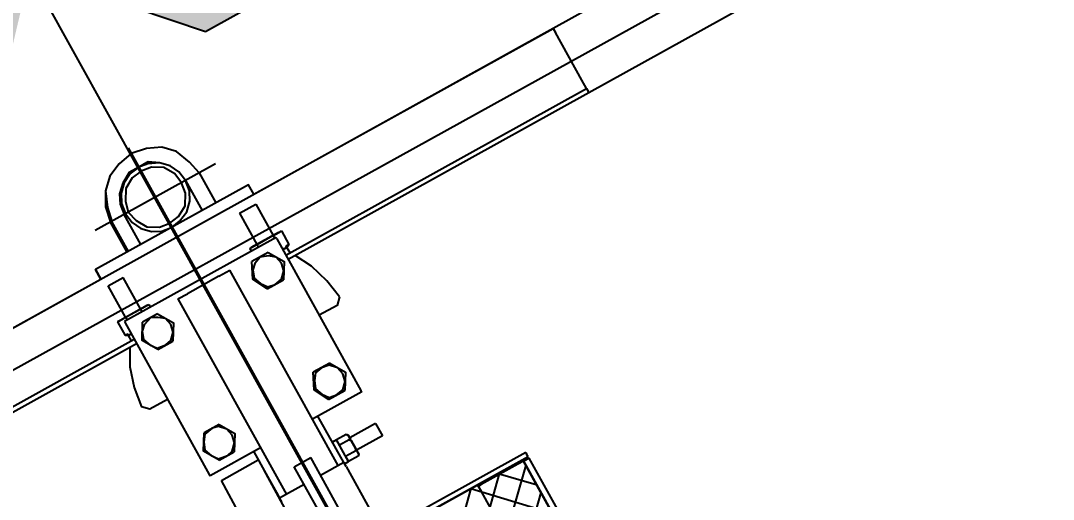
# Model space of a CAD drawing. Header units: millimetres. Extents: x 0 to 177, y -34 to 320.
# Drawn here: x 46.667 to 47.565, y -15.462 to -15.045 of the extents above; entities that cross this region are included whole.
import ezdxf

# ---------------------------------------------------------------- set-up
doc = ezdxf.new("R2010")
doc.units = ezdxf.units.MM
doc.header["$LTSCALE"] = 0.1
doc.set_wipeout_variables(frame=1)
for name, color, linetype in [('8', 8, 'Continuous'), ('FIBRA OPTICA AT&T', 5, 'Continuous'), ('titulos', 170, 'Continuous')]:
    doc.layers.add(name, color=color, linetype=linetype)
pattern_1 = [(135, (32.1043925, -60.0973595), (-0.00265165043, -0.00265165043), [])]
pattern_2 = [(45, (-32.1043925, -60.0973595), (0.00265165043, -0.00265165043), [])]

# ---------------------------------------------------------------- blocks, each defined once
blk = doc.blocks.new('FLECHA')
blk.add_hatch(color=256).paths.add_polyline_path([(0, 1.6239), (-0.2858, 1.4238), (-0.1214, 1.4238), (0, 1.5572), (0.1214, 1.4238), (0.2858, 1.4238)])
for p, q in [((0.1214, 1.4238), (0, 1.5572)), ((0, 0), (0, 1.5572)), ((0.2858, 1.4238), (0.1214, 1.4238))]:
    blk.add_line(p, q)
blk = doc.blocks.new('Antena RF')
at = {"layer": '8', "ltscale": 0.05}
h = blk.add_hatch(dxfattribs=at)
h.set_pattern_fill('ANSI31', color=256, scale=0.03, angle=90, style=0)
h.set_pattern_definition(pattern_1)
h.paths.add_polyline_path([(-0.06019, 0.07788), (-0.05281, 0.07788), (-0.05281, 0.15776), (-0.06019, 0.15776)])
h = blk.add_hatch(dxfattribs=at)
h.set_pattern_fill('ANSI31', color=256, scale=0.03, angle=90, style=0)
h.set_pattern_definition(pattern_2)
h.paths.add_polyline_path([(0.06019, 0.07788), (0.05281, 0.07788), (0.05281, 0.15776), (0.06019, 0.15776)])
h = blk.add_hatch(dxfattribs=at)
h.set_pattern_fill('ANSI31', color=256, scale=0.03, angle=90, style=0)
h.set_pattern_definition(pattern_1)
h.paths.add_polyline_path([(-0.05281, 0.02397), (-0.06019, 0.02397), (-0.06019, -0.02397), (-0.05281, -0.02397)])
h = blk.add_hatch(dxfattribs=at)
h.set_pattern_fill('ANSI31', color=256, scale=0.03, angle=90, style=0)
h.set_pattern_definition(pattern_2)
h.paths.add_polyline_path([(0.05281, 0.02397), (0.06019, 0.02397), (0.06019, -0.02397), (0.05281, -0.02397)])
for points in [[(-0.05281, 0.07788), (-0.05281, 0.15776), (-0.06019, 0.15776), (-0.06019, 0.07788)], [(0.05281, 0.07788), (0.05281, 0.15776), (0.06019, 0.15776), (0.06019, 0.07788)], [(-0.06019, 0.02397), (-0.06019, -0.02397), (-0.05281, -0.02397), (-0.05281, 0.02397)], [(0.06019, 0.02397), (0.06019, -0.02397), (0.05281, -0.02397), (0.05281, 0.02397)]]:
    blk.add_lwpolyline(points)
for p, q in [((-0.06202, 0.07788), (-0.06202, 0.07129)), ((-0.0565, 0.07129), (-0.0565, 0.07788)), ((-0.0565, 0.07129), (-0.0565, 0.07788)), ((-0.05098, 0.07788), (-0.05098, 0.07129)), ((0.05098, 0.07788), (0.05098, 0.07129)), ((0.0565, 0.07129), (0.0565, 0.07788)), ((0.0565, 0.07129), (0.0565, 0.07788)), ((0.06202, 0.07788), (0.06202, 0.07129))]:
    blk.add_line(p, q, dxfattribs=at)
for points in [[(-0.06427, 0.07129), (-0.06427, 0.07788), (-0.04761, 0.07788), (-0.04761, 0.07129)], [(0.06427, 0.07129), (0.06427, 0.07788), (0.04761, 0.07788), (0.04761, 0.07129)]]:
    blk.add_lwpolyline(points, close=True, dxfattribs=at)
for points in [[(-0.02858, 0.02397), (-0.11469, 0.02397), (-0.11469, 0.07129), (0.11469, 0.07129), (0.11469, 0.02397), (0.02858, 0.02397)], [(-0.02858, 0.02397), (0, 0.05255), (0.02858, 0.02397)], [(-0.02858, -0.02397), (0, -0.05255), (0.02858, -0.02397)]]:
    blk.add_lwpolyline(points, dxfattribs=at)
blk.add_circle((0, 0), 0.03644, dxfattribs=at)
at = {"ltscale": 450}
blk.add_wipeout([(-0.2155, -0.10724), (0.2155, -0.10724), (0.2155, -0.26924), (0.21245, -0.27902), (0.20505, -0.28633), (0.1955, -0.28924), (-0.1955, -0.28924), (-0.20627, -0.28692), (-0.21358, -0.27926), (-0.2155, -0.2691)], dxfattribs=at)
blk.add_line((-0.2155, -0.18824), (0.2155, -0.18824), dxfattribs=at)
blk.add_lwpolyline([(-0.1955, -0.28924), (0.1955, -0.28924, 0.379386), (0.2155, -0.26924), (0.2155, -0.10724), (-0.2155, -0.10724), (-0.2155, -0.2691, 0.470848)], format="xyb", close=True, dxfattribs=at)
for points in [[(-0.10154, -0.20572), (-0.12252, -0.20572), (-0.12252, -0.22825), (-0.10154, -0.22825)], [(-0.10154, -0.20572), (0.10043, -0.20572), (0.10043, -0.22825), (-0.10154, -0.22825)], [(0.10043, -0.20572), (0.12141, -0.20572), (0.12141, -0.22825), (0.10043, -0.22825)]]:
    blk.add_lwpolyline(points, close=True, dxfattribs=at)
at = {"layer": '8', "ltscale": 0.05}
blk.add_lwpolyline([(0.02858, -0.02397), (0.11469, -0.02397), (0.11469, -0.10724), (-0.11469, -0.10724), (-0.11469, -0.02397), (-0.02858, -0.02397)], dxfattribs=at)
blk.add_wipeout([(-0.11469, -0.10724), (-0.11469, -0.02397), (-0.02858, -0.02397), (0, -0.05255), (0.02858, -0.02397), (0.11469, -0.02397), (0.11469, -0.10724)])
blk = doc.blocks.new('A$C462F3C73')
at = {"linetype": 'Continuous'}
for points in [[(0, -67.083), (0, 1.167)], [(-10.583, -42.25), (-10.667, -42.25), (-10.667, -6.167)], [(-10.333, -6.167), (-1.917, -6.167), (-1.917, -10.833), (-2.5, -10.833), (-2.833, -11.167), (-2.5, -11.583), (-1.917, -11.583), (-1.917, -13.917), (-2.5, -13.917), (-2.833, -14.333), (-2.5, -14.667), (-1.917, -14.667), (-1.917, -35.167), (-2.333, -35.167), (-2.333, -39.083), (-1.583, -39.083), (-1.583, -42.333), (-10.333, -42.333), (-10.333, -6.167)], [(-10.333, -6.167), (-10.333, -42.25)], [(2.583, -13.417), (4.75, -13.417), (4.25, -49.167)], [(-10.333, -40.333), (-1.917, -31.833)], [(-10.333, -42), (-1.917, -33.583)], [(-8.917, -42.333), (-2.333, -35.667)], [(-7.167, -42.333), (-2.333, -37.417)], [(-7.167, -42.333), (-10.333, -39.083)], [(-7.583, -39.667), (-7.583, -41.917)], [(2, -48.583), (2.083, -40.083)], [(-8.833, -42.333), (-10.333, -40.833)], [(-10.667, -42.333), (-1.583, -42.333)], [(-10.667, -42.333), (-10.667, -42.5)], [(-10.333, -42.25), (-10.583, -42.25)], [(-10.333, -42.25), (-10, -42.25)], [(-10, -42.25), (-7.75, -42.25)], [(-7.583, -42.25), (-7.75, -42.25)], [(-7.583, -41.917), (-7.583, -42.333)], [(-10.667, -42.583), (-10.667, -42.5)], [(-10.667, -42.583), (-1.583, -42.583)], [(-1.917, -46.583), (-1.917, -43.833)], [(-0.5, -44.5), (-0.5, -47.917)], [(0.5, -44.5), (0.5, -47.917)], [(-2.75, -46.75), (-2.167, -46.75), (-2.167, -46.833), (-2.167, -47.083), (-2.833, -47.083), (-2.833, -46.833), (-2.75, -46.75)], [(-2.833, -46.833), (-2.75, -46.75)], [(-2.167, -46.833), (-2.167, -46.75)], [(-1.917, -46.75), (-2.167, -46.75), (-2.167, -48.083)], [(-1.917, -46.583), (-1.917, -46.833)], [(2, -46.583), (2, -46.833)], [(-4.417, -47.083), (-2.833, -47.083)], [(-4.417, -47.833), (-4.417, -47.083)], [(-2.833, -46.833), (-2.833, -48)], [(-2.75, -47.75), (-2.833, -47.667), (-2.833, -47.167), (-2.75, -47.083)], [(-2.167, -47.083), (-2.167, -47.167), (-2.167, -47.667), (-2.167, -47.75)], [(-1.917, -46.833), (-1.917, -49.667)], [(-1.917, -46.833), (-0.5, -46.833)], [(-1.583, -46.833), (-1.583, -58.75)], [(0.5, -46.833), (2, -46.833)], [(1.583, -58.75), (1.583, -46.833)], [(2, -49.667), (2, -46.833)], [(2, -47.833), (2, -47)], [(2, -47.083), (2, -47)], [(-4.417, -47.833), (-2.833, -47.833)], [(-2.75, -48.083), (-2.833, -48), (-2.833, -47.75), (-2.75, -47.75)], [(-2.75, -47.75), (-2.167, -47.75), (-2.167, -48), (-2.167, -48.083)], [(0.5, -47.917), (-0.5, -47.917)], [(2, -47.833), (2, -47.75)], [(-2.833, -48), (-2.75, -48.083)], [(-2.75, -48.083), (-2.167, -48.083)], [(-2.167, -48), (-2.167, -48.083)], [(-2.167, -48.083), (-1.917, -48.083)], [(4.25, -49.167), (2, -49.167)], [(-4.583, -49.667), (-1.583, -49.667)], [(-4.583, -59), (-4.583, -49.75), (-4.583, -49.667)], [(-4.583, -49.75), (-4.583, -49.667)], [(1.583, -49.667), (4.667, -49.667)], [(4.667, -49.75), (4.667, -49.75), (4.667, -49.667)], [(4.667, -59), (4.667, -49.75)], [(-3.833, -51.833), (-4.333, -51), (-3.833, -50.167)], [(-3.333, -50.167), (-3.75, -50.25), (-4.083, -50.583), (-4.167, -51), (-4.083, -51.417), (-3.75, -51.75), (-3.333, -51.833), (-2.917, -51.75), (-2.667, -51.417), (-2.5, -51), (-2.667, -50.583), (-2.917, -50.25), (-3.333, -50.167)], [(-2.833, -50.167), (-3.833, -50.167)], [(-2.833, -50.167), (-2.417, -51), (-2.833, -51.833)], [(2.917, -51.833), (2.417, -51), (2.917, -50.167)], [(3.333, -50.167), (3, -50.25), (2.667, -50.583), (2.583, -51), (2.667, -51.417), (3, -51.75), (3.333, -51.833), (3.833, -51.75), (4.083, -51.417), (4.25, -51), (4.083, -50.583), (3.833, -50.25), (3.333, -50.167)], [(3.833, -50.167), (2.917, -50.167)], [(3.833, -50.167), (4.333, -51), (3.833, -51.833)], [(-3.833, -51.833), (-2.833, -51.833)], [(2.917, -51.833), (3.833, -51.833)], [(-6, -54.667), (-5.667, -54.333), (-4.583, -54.333)], [(4.667, -54.333), (5.75, -54.333), (6.083, -54.667)], [(-6, -54.667), (-5.833, -55.75), (-5.5, -56.833), (-5, -57.75)], [(5.083, -57.75), (5.583, -56.833), (5.917, -55.75), (6.083, -54.667)], [(-3.833, -58.583), (-4.333, -57.75), (-3.833, -56.917)], [(-3.333, -56.917), (-3.75, -57), (-4.083, -57.333), (-4.167, -57.75), (-4.083, -58.167), (-3.75, -58.417), (-3.333, -58.583), (-2.917, -58.417), (-2.667, -58.167), (-2.5, -57.75), (-2.667, -57.333), (-2.917, -57), (-3.333, -56.917)], [(-2.833, -56.917), (-3.833, -56.917)], [(-2.833, -56.917), (-2.417, -57.75), (-2.833, -58.583)], [(2.917, -58.583), (2.417, -57.75), (2.917, -56.917)], [(3.333, -56.917), (3, -57), (2.667, -57.333), (2.583, -57.75), (2.667, -58.167), (3, -58.417), (3.333, -58.583), (3.833, -58.417), (4.083, -58.167), (4.25, -57.75), (4.083, -57.333), (3.833, -57), (3.333, -56.917)], [(3.833, -56.917), (2.917, -56.917)], [(3.833, -56.917), (4.333, -57.75), (3.833, -58.583)], [(-22.917, -57.75), (-41.5, -57.75)], [(-22.917, -57.75), (-22.917, -57.833)], [(-4.583, -57.75), (-22.917, -57.75)], [(-22.917, -58), (-22.917, -57.833)], [(22.917, -57.75), (4.667, -57.75)], [(-4.583, -58), (-22.917, -58)], [(-22.917, -58), (-22.917, -58.5)], [(-5, -59.25), (-5, -58.417), (-4.833, -58.417), (-4.75, -58.333), (-4.667, -58.333), (-4.583, -58.417)], [(-4.833, -58.333), (-5, -58.417)], [(-4.833, -58), (-4.833, -58.333), (-4.583, -58.333)], [(22.917, -58), (4.667, -58)], [(4.833, -58), (4.833, -58.333), (4.667, -58.333)], [(4.667, -58.333), (4.833, -58.333), (4.833, -58.417), (5, -58.417)], [(4.833, -58.333), (5, -58.417)], [(-22.917, -58.5), (-22.917, -61.417)], [(-3.833, -58.583), (-2.833, -58.583)], [(-0.917, -58.75), (-1.583, -58.75)], [(-0.917, -58.75), (1, -58.75)], [(1.583, -58.75), (1, -58.75)], [(2.917, -58.583), (3.833, -58.583)], [(5, -59.25), (5, -58.417)], [(-4.5, -59.083), (-4.5, -59.25), (-4.583, -59.25), (-4.917, -59.25), (-5, -59.25)], [(-4.833, -59.25), (-5, -59.25)], [(-4.833, -59.25), (-3.167, -59.25)], [(-4.583, -59), (-4.583, -59.083)], [(-4.583, -59.083), (4.667, -59.083)], [(-3.5, -59.25), (-3.583, -59.25), (-3.667, -59.25), (-4.333, -59.25), (-4.417, -59.25), (-4.5, -59.25)], [(-4.5, -61.167), (-4.5, -59.25)], [(-3.5, -59.25), (-3.5, -59.083)], [(-3.083, -59.25), (-3.083, -59.25), (-3.5, -59.25), (-3.5, -59.25)], [(-3.5, -61.167), (-3.5, -59.25)], [(-3.167, -59.25), (-3.083, -59.25)], [(-3.083, -59.25), (-3.083, -59.083)], [(3.083, -59.25), (3.083, -59.083)], [(3.583, -59.083), (3.583, -59.25), (3.5, -59.25), (3.167, -59.25), (3.083, -59.25)], [(3.167, -59.25), (3.083, -59.25)], [(3.167, -59.25), (4.833, -59.25)], [(4.5, -59.25), (4.417, -59.25), (4.417, -59.25), (3.667, -59.25), (3.583, -59.25), (3.583, -59.25)], [(3.583, -59.25), (3.583, -61.167)], [(4.5, -59.25), (4.5, -59.083)], [(5, -59.25), (4.917, -59.25), (4.583, -59.25), (4.5, -59.25)], [(4.5, -59.25), (4.5, -61.167)], [(4.667, -59.083), (4.667, -59), (4.667, -59)], [(4.833, -59.25), (5, -59.25)], [(40.833, -59.75), (-41.917, -59.667)], [(-41.5, -61.667), (-22.917, -61.667)], [(-22.917, -61.667), (22.917, -61.667), (22.917, -61.417)], [(-22.917, -61.667), (-22.917, -61.417)], [(-4.667, -61.667), (-22.917, -61.667)], [(-22.917, -61.667), (-22.917, -61.667)], [(-4.667, -61.667), (-4.667, -62.25), (4.667, -62.25), (4.667, -61.667)], [(-3.5, -61.167), (-4.5, -61.167)], [(4.5, -61.167), (3.583, -61.167)], [(22.917, -61.667), (4.667, -61.667)], [(4.667, -61.667), (4.667, -62.25)], [(-2.667, -64.083), (-2.667, -62.25)], [(-2.667, -62.25), (-2.667, -62.25)], [(1.833, -64.083), (1.75, -63.5), (1.5, -63), (1.083, -62.583), (0.583, -62.333), (0, -62.25), (-0.5, -62.333), (-1.083, -62.583), (-1.5, -63), (-1.75, -63.5), (-1.833, -64.083), (-1.75, -64.667), (-1.5, -65.167), (-1.083, -65.583), (-0.5, -65.833), (0, -65.917), (0.583, -65.833), (1.083, -65.583), (1.5, -65.167), (1.75, -64.667), (1.833, -64.083)], [(-1.833, -64.083), (-1.833, -62.25)], [(-1.833, -62.25), (-1.833, -62.25)], [(-1.833, -64.083), (-1.833, -62.25)], [(-1.833, -62.25), (-1.833, -62.25)], [(1.667, -64.083), (1.5, -63.5), (1.167, -62.917), (0.583, -62.583), (0, -62.5), (-0.583, -62.583), (-1.167, -62.917), (-1.5, -63.5), (-1.583, -64.083), (-1.5, -64.667), (-1.167, -65.25), (-0.583, -65.583), (0, -65.667), (0.583, -65.583), (1.167, -65.25), (1.5, -64.667), (1.667, -64.083)], [(1.917, -62.25), (1.917, -62.25)], [(1.917, -62.25), (1.917, -64.083)], [(2.667, -62.25), (2.667, -62.25)], [(2.667, -62.25), (2.667, -64.083)], [(2.75, -62.25), (2.75, -62.25)], [(2.75, -62.25), (2.75, -64.083)], [(-3.667, -64.083), (3.667, -64.083)], [(-2.667, -64.083), (-2.5, -64.833), (-2.167, -65.667), (-1.583, -66.25), (-0.833, -66.583), (0, -66.75), (0.833, -66.583), (1.583, -66.25), (2.167, -65.667), (2.5, -64.833), (2.667, -64.083)], [(-1.833, -64.083), (-1.75, -64.667), (-1.5, -65.167), (-1.083, -65.583), (-0.5, -65.917), (0, -65.917)], [(-1.833, -64.083), (-1.75, -64.667), (-1.5, -65.167), (-1.083, -65.583), (-0.583, -65.917), (0, -65.917), (0.583, -65.917), (1.167, -65.583), (1.583, -65.167), (1.833, -64.667), (1.917, -64.083)], [(0, -66.75), (0.833, -66.583), (1.583, -66.25), (2.167, -65.667), (2.583, -64.917), (2.75, -64.083)]]:
    blk.add_lwpolyline(points, dxfattribs=at)
at = {"extrusion": (8.92565e-05, -0.000155498, 1), "xscale": 61.31944444444299, "yscale": 61.31944444444299, "zscale": 61.31944444444299, "rotation": 359.6375348272501}
blk.add_blockref('Antena RF', (-36.69, -68.15, 0.007), dxfattribs=at)

msp = doc.modelspace()

# ---------------------------------------------------------------- block references
at = {"layer": 'titulos', "extrusion": (-3.4312e-07, 6.99809e-08, 1), "xscale": 0.8937156915494029, "yscale": 0.8937156915494029, "zscale": 0.8937156915494029, "rotation": 29.01587394238356}
msp.add_blockref('FLECHA', (47.34993, -16.22039, -0.00002), dxfattribs=at)

# ---------------------------------------------------------------- next in the draw order: block references
at = {"layer": 'FIBRA OPTICA AT&T', "extrusion": (0.000153478, -9.26868e-05, 1), "xscale": 0.01630804077010236, "yscale": 0.01630804077010236, "zscale": 0.01630804077010236, "rotation": 209.0158747475192}
msp.add_blockref('A$C462F3C73', (47.29101, -16.11276, 0.00875), dxfattribs=at)

doc.saveas('drawing.dxf')
